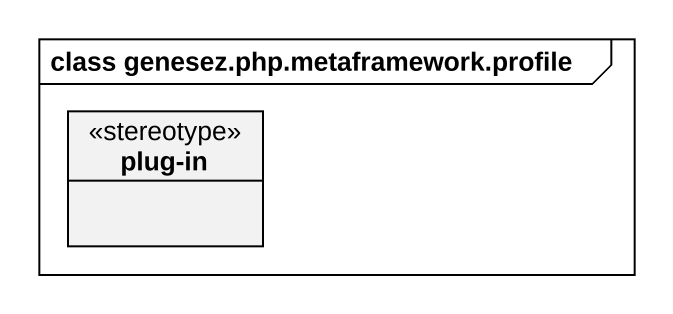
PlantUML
@startuml
mainframe class genesez.php.metaframework.profile
hide circle
hide empty members
class "plug-in" as plug_in <<stereotype>>
@enduml
